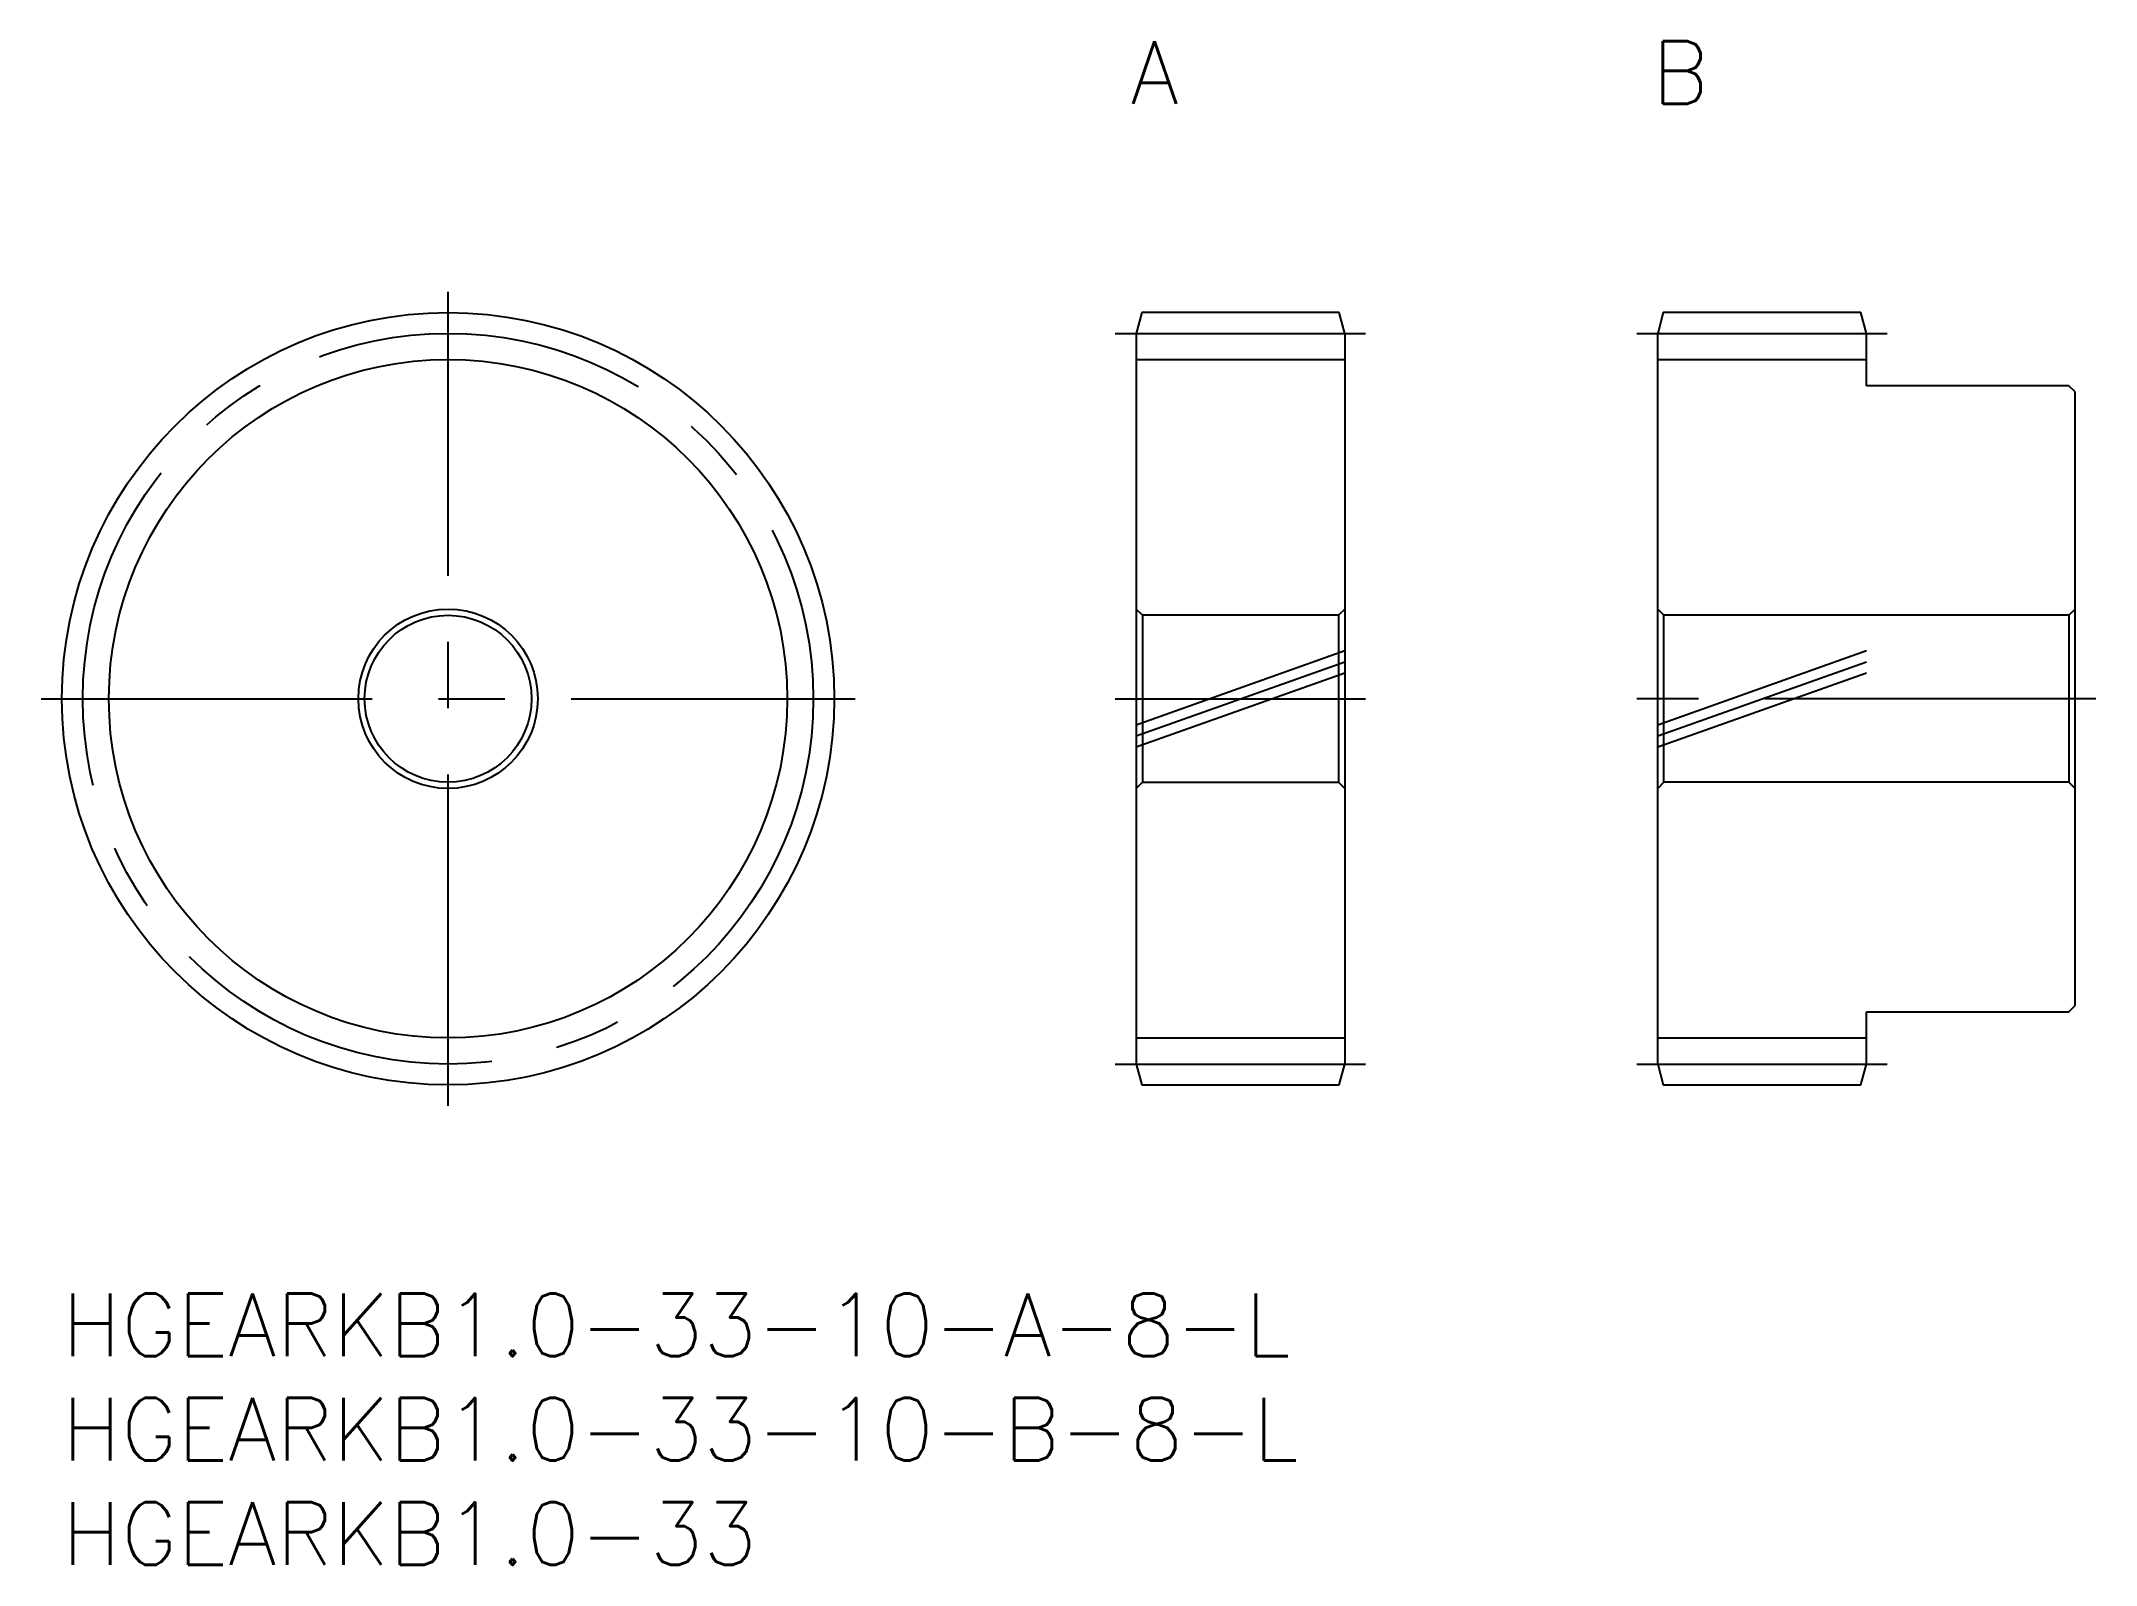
# Model space of a CAD drawing. Extents: x -1 to 97.5, y -13 to 60.
import ezdxf

# ---------------------------------------------------------------- set-up
doc = ezdxf.new("R2010")
doc.units = 0
doc.header["$LTSCALE"] = 0.5
doc.linetypes.add('CENTER', pattern=[50.8, 31.75, -6.35, 6.35, -6.35])
doc.linetypes.add('PHANTOM', pattern=[63.5, 31.75, -6.35, 6.35, -6.35, 6.35, -6.35])
for name, color, linetype in [('MSM_CENTER', 1, 'CENTER'), ('MSM_CONTINUOUS', 7, 'CONTINUOUS'), ('MSM_IMAGINARY', 6, 'PHANTOM'), ('MSM_NARROW', 5, 'CONTINUOUS'), ('MSM_PART_NUMBER', 7, 'CONTINUOUS')]:
    doc.layers.add(name, color=color, linetype=linetype)
doc.styles.get("Standard").update_dxf_attribs({"font": 'txt.shx', "height": 1, "bigfont": 'bigfont.shx'})

# ---------------------------------------------------------------- blocks, each defined once
blk = doc.blocks.new('*U21')
at = {"layer": 'MSM_PART_NUMBER'}
blk.add_text('HGEARKB1.0-33-10-A-8-L', height=3, dxfattribs=at).set_placement((0, -3))
blk = doc.blocks.new('*U22')
at = {"layer": 'MSM_PART_NUMBER'}
blk.add_text('HGEARKB1.0-33-10-B-8-L', height=3, dxfattribs=at).set_placement((0, -8))
blk = doc.blocks.new('*U23')
at = {"layer": 'MSM_PART_NUMBER'}
blk.add_text('HGEARKB1.0-33', height=3, dxfattribs=at).set_placement((0, -13))

msp = doc.modelspace()

# ---------------------------------------------------------------- linework, layer by layer
at = {"layer": 'MSM_CENTER'}
for p, q in [((18.505, 9), (18.505, 48.01)), ((50.48, 46.01), (62.48, 46.01)), ((75.48, 46.01), (87.48, 46.01)), ((-1, 28.505), (38.01, 28.505)), ((50.48, 28.505), (62.48, 28.505)), ((97.48, 28.505), (75.48, 28.505)), ((50.48, 11), (62.48, 11)), ((75.48, 11), (87.48, 11))]:
    msp.add_line(p, q, dxfattribs=at)
msp.add_circle((18.505, 28.505), 17.505, dxfattribs=at)
at = {"layer": 'MSM_CONTINUOUS'}
for p, q in [((51.748, 47.01), (51.48, 46.01)), ((61.212, 47.01), (51.748, 47.01)), ((61.48, 46.01), (61.212, 47.01)), ((76.748, 47.01), (76.48, 46.01)), ((86.212, 47.01), (76.748, 47.01)), ((86.48, 46.01), (86.212, 47.01)), ((51.48, 46.01), (51.48, 11)), ((61.48, 46.01), (61.48, 11)), ((76.48, 11), (76.48, 46.01)), ((86.48, 43.505), (86.48, 46.01)), ((51.48, 44.76), (61.48, 44.76)), ((76.48, 44.76), (86.48, 44.76)), ((96.18, 43.505), (86.48, 43.505)), ((96.48, 43.205), (96.18, 43.505)), ((96.48, 13.805), (96.48, 43.205)), ((51.78, 32.505), (51.48, 32.805)), ((51.78, 32.505), (51.78, 24.505)), ((61.18, 32.505), (51.78, 32.505)), ((61.48, 32.805), (61.18, 32.505)), ((61.18, 32.505), (61.18, 24.505)), ((76.78, 32.505), (76.48, 32.805)), ((76.78, 24.505), (76.78, 32.505)), ((96.18, 32.505), (76.78, 32.505)), ((96.48, 32.805), (96.18, 32.505)), ((96.18, 32.505), (96.18, 24.505)), ((51.48, 24.205), (51.78, 24.505)), ((51.78, 24.505), (61.18, 24.505)), ((61.18, 24.505), (61.48, 24.205)), ((76.48, 24.205), (76.78, 24.505)), ((96.18, 24.505), (76.78, 24.505)), ((96.18, 24.505), (96.48, 24.205)), ((96.18, 13.505), (96.48, 13.805)), ((86.48, 11), (86.48, 13.505)), ((86.48, 13.505), (96.18, 13.505)), ((51.48, 12.25), (61.48, 12.25)), ((76.48, 12.25), (86.48, 12.25)), ((51.48, 11), (51.748, 10)), ((61.212, 10), (61.48, 11)), ((76.48, 11), (76.748, 10)), ((86.212, 10), (86.48, 11)), ((51.748, 10), (61.212, 10)), ((76.748, 10), (86.212, 10))]:
    msp.add_line(p, q, dxfattribs=at)
for radius in [18.505, 4.3, 4]:
    msp.add_circle((18.505, 28.505), radius, dxfattribs=at)
at = {"layer": 'MSM_IMAGINARY'}
for p, q in [((51.48, 27.262), (61.48, 30.809)), ((76.48, 27.262), (86.48, 30.809)), ((51.48, 26.732), (61.48, 30.278)), ((51.48, 26.201), (61.48, 29.748)), ((76.48, 26.732), (86.48, 30.278)), ((76.48, 26.201), (86.48, 29.748))]:
    msp.add_line(p, q, dxfattribs=at)
at = {"layer": 'MSM_NARROW'}
msp.add_circle((18.505, 28.505), 16.255, dxfattribs=at)

# ---------------------------------------------------------------- block references
at = {"layer": 'MSM_CONTINUOUS'}
for name in ['*U21', '*U22', '*U23']:
    msp.add_blockref(name, (0, 0), dxfattribs=at)

# ---------------------------------------------------------------- texts
at = {"layer": 'MSM_PART_NUMBER'}
for s, p in [('A', (51.212, 57.018)), ('B', (76.212, 57.018))]:
    msp.add_text(s, height=3, dxfattribs=at).set_placement(p)

doc.saveas('drawing.dxf')
